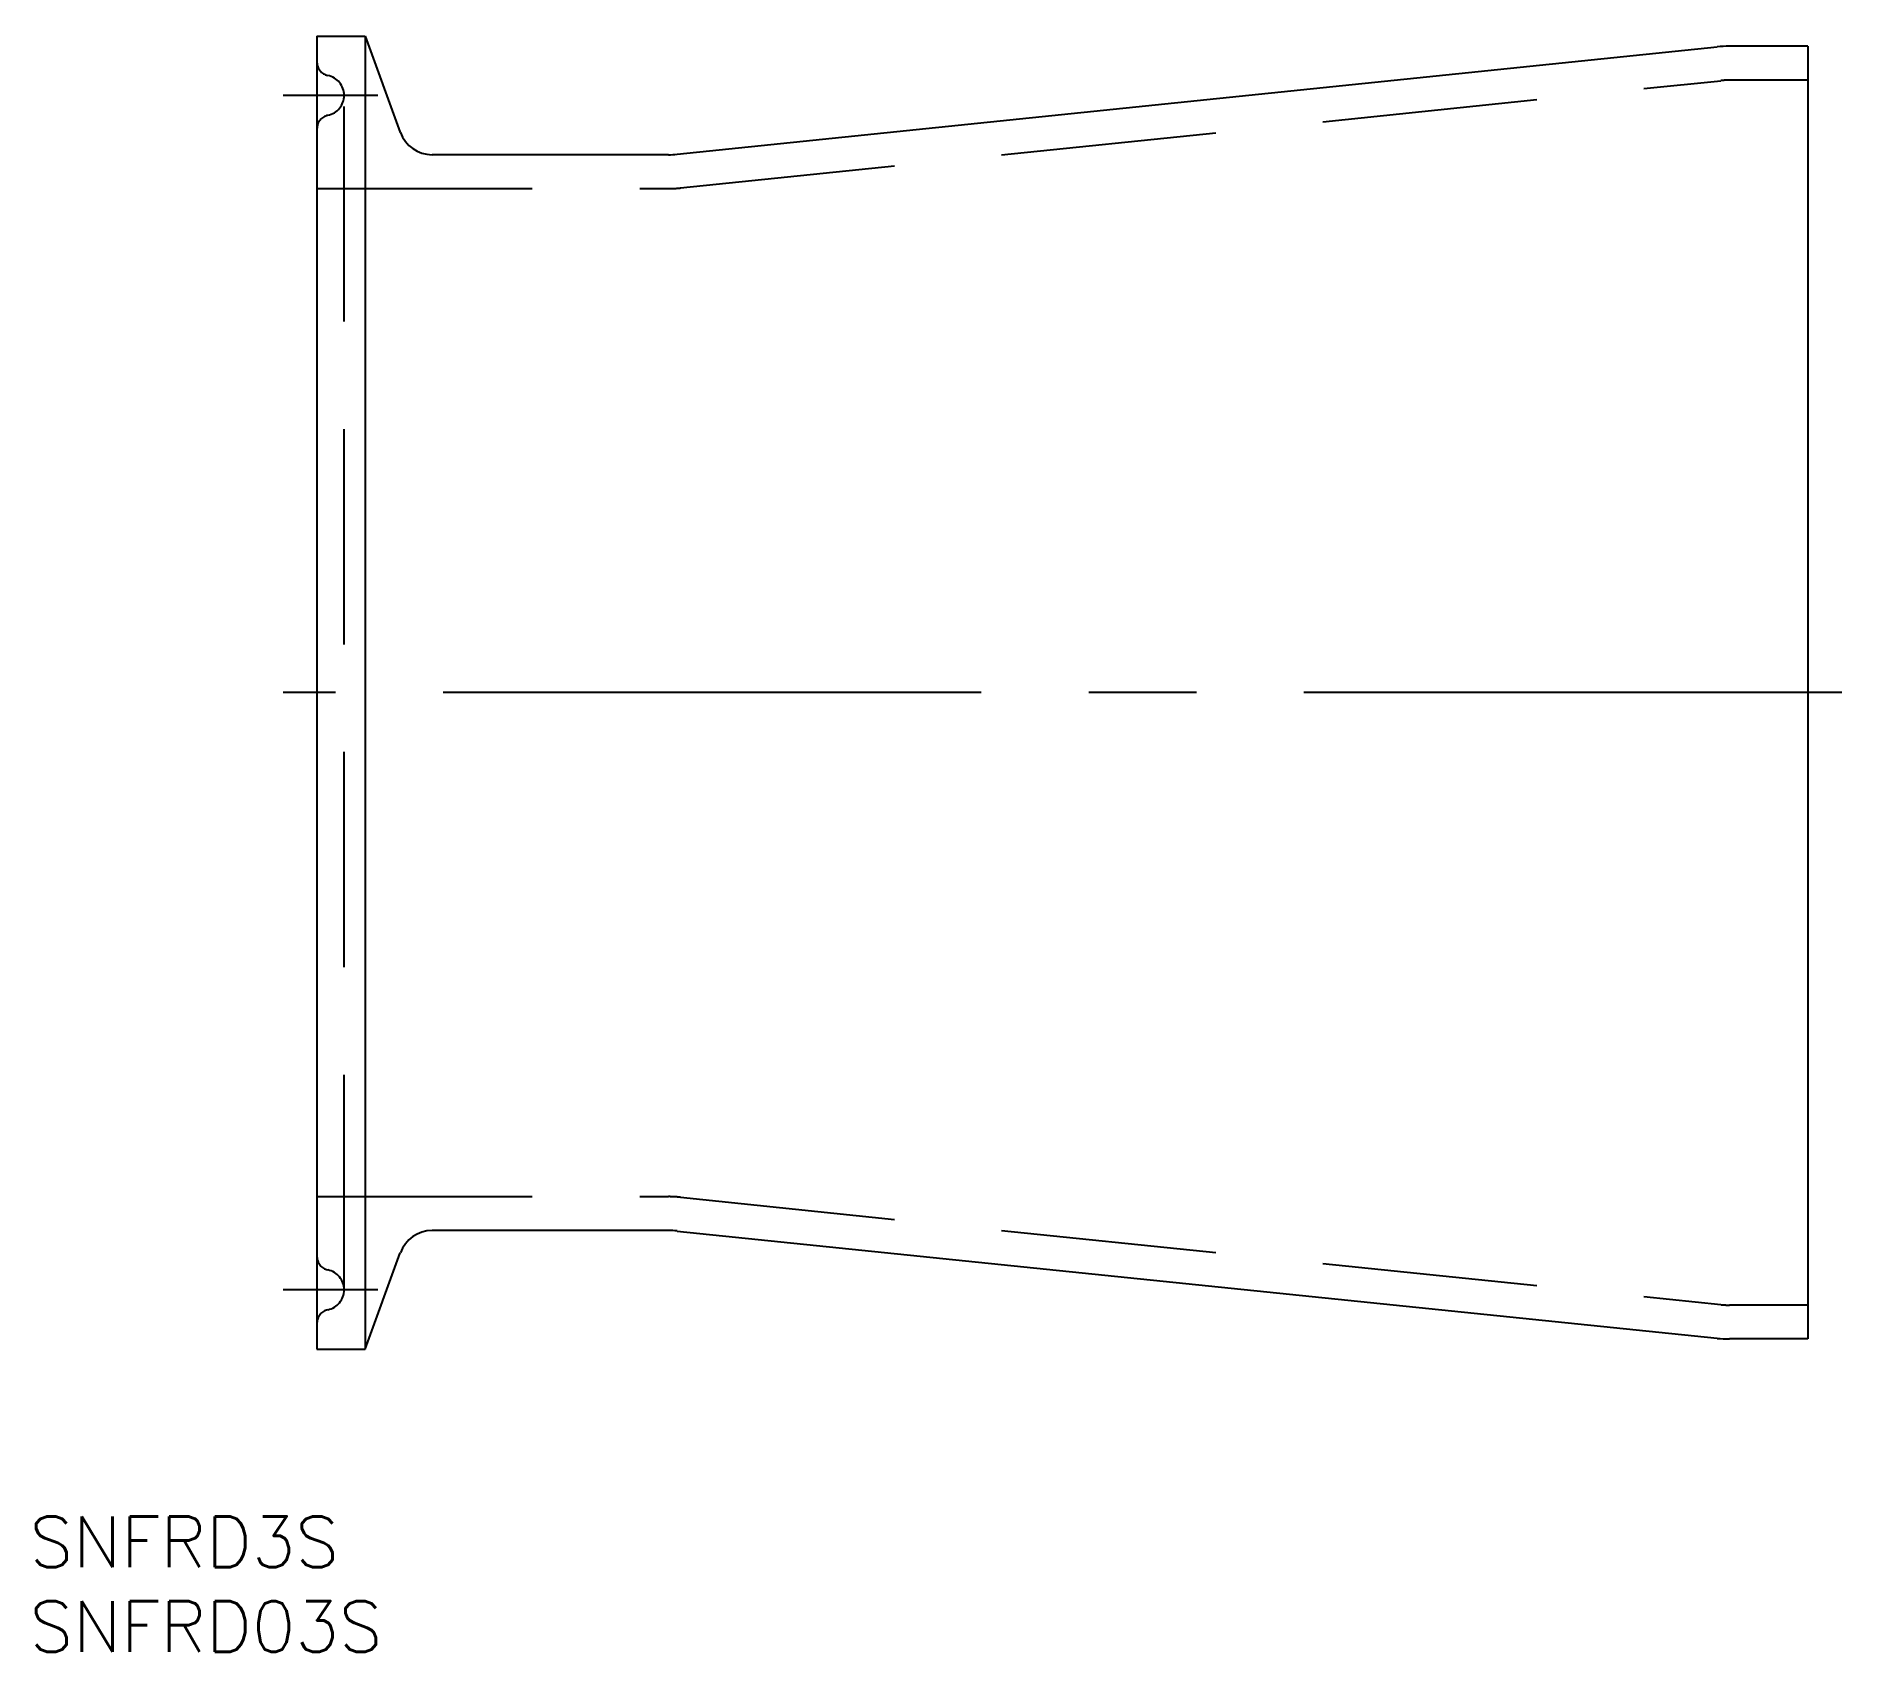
# Model space of a CAD drawing. Extents: x -17 to 90, y -57 to 39.
import ezdxf

# ---------------------------------------------------------------- set-up
doc = ezdxf.new("R2010")
doc.units = 0
doc.linetypes.add('CENTER', pattern=[50.8, 31.75, -6.35, 6.35, -6.35])
doc.linetypes.add('DASHED', pattern=[19.05, 12.7, -6.35])
doc.layers.get('0').update_dxf_attribs({"linetype": 'CONTINUOUS'})
doc.layers.add('CENTER', color=1, linetype='CENTER')
doc.styles.get("Standard").update_dxf_attribs({"font": 'txt.shx', "height": 3, "bigfont": 'bigfont.shx'})

msp = doc.modelspace()

# ---------------------------------------------------------------- linework, layer by layer
at = {"color": 7, "linetype": 'CONTINUOUS'}
for p, q in [((0, 38.75), (0, -38.75)), ((0, 38.75), (2.85, 38.75)), ((2.85, 38.75), (2.85, -38.75)), ((2.85, 38.75), (4.92, 33.07)), ((21.26, 31.78), (82.64, 38.11)), ((88, 38.15), (83.36, 38.15)), ((88, 38.15), (88, -38.15)), ((20.74, 31.75), (6.8, 31.75)), ((20.74, -31.75), (6.8, -31.75)), ((21.26, -31.78), (82.64, -38.11)), ((2.85, -38.75), (4.92, -33.07)), ((88, -38.15), (83.36, -38.15)), ((0, -38.75), (2.85, -38.75))]:
    msp.add_line(p, q, dxfattribs=at)
at = {"color": 3, "linetype": 'DASHED'}
for p, q in [((1.6, -35.25), (1.6, 35.25)), ((21.46, 29.79), (82.85, 36.12)), ((88, 36.15), (83.36, 36.15)), ((0, 29.75), (20.74, 29.75)), ((0, -29.75), (20.74, -29.75)), ((21.46, -29.79), (82.85, -36.12)), ((88, -36.15), (83.36, -36.15))]:
    msp.add_line(p, q, dxfattribs=at)
at = {"color": 7, "linetype": 'CONTINUOUS'}
for centre, radius, start, end in [((83.36, 31.15), 7, 90, 95.8935), ((6.8, 33.75), 2, 200, 270), ((20.74, 36.75), 5, 270, 275.8935), ((6.8, -33.75), 2, 90, 160), ((20.74, -36.75), 5, 84.1065, 90), ((83.36, -31.15), 7, 264.1065, 270)]:
    msp.add_arc(centre, radius, start, end, dxfattribs=at)
at = {"color": 3, "linetype": 'DASHED'}
for centre, radius, start, end in [((0.8, 37.21), 0.8, 180, 258.463), ((0.4, 35.25), 1.2, 281.537, 78.463), ((83.36, 31.15), 5, 90, 95.8935), ((0.8, 33.29), 0.8, 101.537, 180), ((20.74, 36.75), 7, 270, 275.8935), ((20.74, -36.75), 7, 84.1065, 90), ((0.8, -33.29), 0.8, 180, 258.463), ((0.4, -35.25), 1.2, 281.537, 78.463), ((83.36, -31.15), 5, 264.1065, 270), ((0.8, -37.21), 0.8, 101.537, 180)]:
    msp.add_arc(centre, radius, start, end, dxfattribs=at)
at = {"layer": 'CENTER', "color": 1, "linetype": 'CENTER'}
for p, q in [((3.6, 35.25), (-2, 35.25)), ((90, 0), (-2, 0)), ((3.6, -35.25), (-2, -35.25))]:
    msp.add_line(p, q, dxfattribs=at)

# ---------------------------------------------------------------- texts
at = {"color": 7, "linetype": 'CONTINUOUS'}
for s, p in [('SNFRD3S', (-16.96, -51.62)), ('SNFRD03S', (-16.96, -56.62))]:
    msp.add_text(s, height=3, dxfattribs=at).set_placement(p)

doc.saveas('drawing.dxf')
